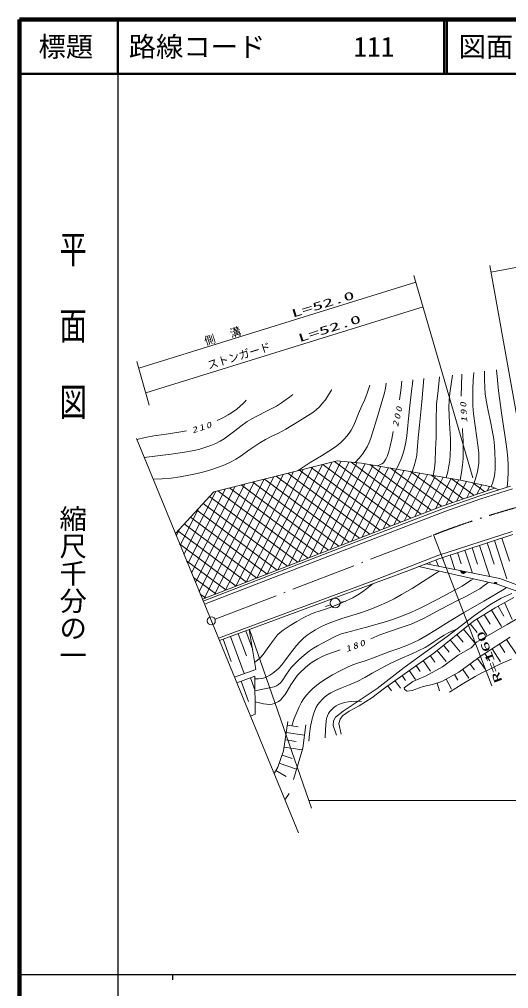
# Model space of a CAD drawing. Units: millimetres, scale not verified. Extents: x 63972 to 703972, y 2520 to 362520.
# Drawn here: x 63972 to 153498, y 184929 to 362520 of the extents above; entities that cross this region are included whole.
import ezdxf
from ezdxf.enums import TextEntityAlignment as Align

# ---------------------------------------------------------------- set-up
doc = ezdxf.new("R2010")
doc.units = ezdxf.units.MM
doc.header["$LTSCALE"] = 1000
doc.linetypes.add('DASHED_SPACED', pattern=[12, 6, -6])
doc.linetypes.add('LONG_DASHED_DOTTED', pattern=[15.25, 12, -1.5, 0.25, -1.5])
for name, color, linetype, lineweight in [('M-TTL', 2, 'Continuous', 140), ('M-TTL-BAND', 7, 'Continuous', 25), ('M-TTL-LINE', 7, 'Continuous', 50), ('S-BGD', 7, 'Continuous', 13), ('S-BGD-HTXT', 6, 'Continuous', 13), ('S-BMK', 2, 'LONG_DASHED_DOTTED', 13)]:
    doc.layers.add(name, color=color, linetype=linetype, lineweight=lineweight)
doc.layers.add('M-TTL-TXT', color=7, linetype='Continuous')
doc.styles.add('@ＭＳ ゴシック', font='')
doc.styles.add('ＭＳ ゴシック', font='')
doc.styles.get('@ＭＳ ゴシック').set_extended_font_data('@MS Gothic')
doc.styles.get('ＭＳ ゴシック').set_extended_font_data('MS Gothic')

# ---------------------------------------------------------------- blocks, each defined once
blk = doc.blocks.new('BUHIN122')
at = {"color": 7, "linetype": 'Continuous', "lineweight": 13}
blk.add_circle((0, 0), 896, dxfattribs=at)
blk = doc.blocks.new('BUHIN125')
at = {"color": 2, "linetype": 'Continuous', "lineweight": 13}
for radius in [746, 22.5]:
    blk.add_circle((0, 0), radius, dxfattribs=at)

msp = doc.modelspace()

# ---------------------------------------------------------------- linework, layer by layer
at = {"layer": 'M-TTL'}
for p, q in [((63972, 362520), (63972, 2520)), ((703972, 362520), (63972, 362520))]:
    msp.add_line(p, q, dxfattribs=at)
at = {"layer": 'M-TTL-BAND'}
for p, q in [((81972, 352520), (81972, 2520)), ((63972, 187520), (602972, 187520)), ((91972, 187520), (91972, 186520))]:
    msp.add_line(p, q, dxfattribs=at)
at = {"layer": 'M-TTL-LINE'}
for p, q in [((81972, 362520), (81972, 352520)), ((141722, 362520), (141722, 352520)), ((142222, 362520), (142222, 352520)), ((63972, 352520), (703972, 352520))]:
    msp.add_line(p, q, dxfattribs=at)
at = {"layer": 'S-BGD'}
for p, q in [((99573, 275952), (122142, 281640)), ((119432, 280957), (109338, 260912)), ((121209, 281405), (111268, 261664)), ((122845, 281575), (113197, 262416)), ((124327, 281438), (115127, 263168)), ((125809, 281301), (117056, 263919)), ((127264, 281111), (118986, 264671)), ((119517, 280979), (133716, 270411)), ((128691, 280866), (120915, 265423)), ((121655, 281518), (135594, 271143)), ((122142, 281640), (126567, 281231)), ((130119, 280620), (122845, 266175)), ((124666, 281407), (137473, 271875)), ((126567, 281231), (144711, 278108)), ((128124, 280963), (139352, 272607)), ((112327, 279166), (101621, 257905)), ((114104, 279614), (103550, 258657)), ((115880, 280062), (105480, 259408)), ((117656, 280510), (107409, 260160)), ((110965, 278823), (126202, 267483)), ((113103, 279362), (128080, 268215)), ((115241, 279901), (129959, 268947)), ((117379, 280440), (131837, 269679)), ((131546, 280374), (124774, 266927)), ((132973, 280129), (126703, 267678)), ((134400, 279883), (128633, 268430)), ((135827, 279637), (130562, 269182)), ((131847, 280322), (141230, 273339)), ((137254, 279392), (132492, 269934)), ((138681, 279146), (134421, 270686)), ((135570, 279681), (143211, 273995)), ((140109, 278900), (136351, 271438)), ((139294, 279041), (145179, 274660)), ((105222, 277375), (96174, 259408)), ((106998, 277823), (96871, 257711)), ((108775, 278271), (97762, 256401)), ((110551, 278719), (99691, 257153)), ((104551, 277206), (120566, 265287)), ((106689, 277745), (122444, 266019)), ((108827, 278284), (124323, 266751)), ((141536, 278655), (138280, 272189)), ((142963, 278409), (140210, 272941)), ((144390, 278163), (142102, 273620)), ((143017, 278400), (147147, 275326)), ((145792, 277868), (143971, 274252)), ((144711, 278108), (150585, 276807)), ((147188, 277559), (145840, 274884)), ((146932, 277616), (149115, 275991)), ((148583, 277250), (147710, 275516)), ((92509, 268335), (99573, 275952)), ((99893, 276032), (94085, 264498)), ((101669, 276480), (94781, 262801)), ((103446, 276928), (95478, 261104)), ((100275, 276128), (116809, 263823)), ((102413, 276667), (118687, 264555)), ((140963, 273235), (150996, 276627)), ((148210, 275222), (153828, 276999)), ((154196, 276486), (148400, 274653)), ((149978, 276941), (149579, 276148)), ((150585, 276807), (151691, 276323)), ((97619, 273845), (113051, 262359)), ((98788, 275105), (114930, 263091)), ((141603, 272907), (148210, 275222)), ((148400, 274653), (141809, 272344)), ((96791, 272952), (93388, 266194)), ((96450, 272585), (111173, 261627)), ((97457, 256283), (140963, 273235)), ((125596, 266764), (141603, 272907)), ((141809, 272344), (125812, 266204)), ((94112, 270064), (107416, 260163)), ((95281, 271324), (109294, 260895)), ((93398, 269294), (92691, 267891)), ((92943, 268804), (105537, 259431)), ((140551, 264270), (154133, 268713)), ((93300, 266408), (103659, 258699)), ((97612, 255907), (125596, 266764)), ((154298, 268136), (140753, 263705)), ((149558, 266585), (150834, 262682)), ((150912, 267028), (153200, 260033)), ((152267, 267471), (153647, 263251)), ((125812, 266204), (97840, 255352)), ((144139, 264813), (144811, 262761)), ((145494, 265256), (146865, 261065)), ((146849, 265699), (147822, 262721)), ((148203, 266142), (150079, 260408)), ((94559, 263341), (101780, 257967)), ((128375, 259553), (140551, 264270)), ((140753, 263705), (135227, 261564)), ((139038, 263012), (139130, 262785)), ((140182, 263474), (140641, 262337)), ((141430, 263926), (141799, 262801)), ((142785, 264370), (143651, 261722)), ((135227, 261564), (100572, 248696)), ((137049, 262264), (138467, 262781)), ((151404, 259066), (137049, 262264)), ((138467, 262781), (151913, 260057)), ((145643, 261263), (144712, 261452)), ((144724, 261386), (145606, 261207)), ((145557, 261153), (144751, 261317)), ((144783, 261246), (145496, 261102)), ((145424, 261053), (144831, 261173)), ((144934, 261088), (145299, 261014)), ((95819, 260273), (99901, 257235)), ((100379, 249158), (128375, 259553)), ((151303, 259217), (150948, 259296)), ((150984, 259320), (151279, 259254)), ((151228, 259297), (151047, 259338)), ((151913, 260057), (173356, 252060)), ((150872, 259216), (151336, 259113)), ((151331, 259146), (150891, 259244)), ((150916, 259271), (151318, 259181)), ((172997, 251306), (151404, 259066)), ((97078, 257206), (98023, 256503)), ((122647, 255719), (123634, 255879)), ((150079, 255274), (152111, 256457)), ((151014, 254699), (154465, 256597)), ((152111, 256457), (154082, 257336)), ((120913, 255266), (119974, 254923)), ((147046, 252284), (151014, 254699)), ((147258, 253272), (150079, 255274)), ((150353, 254297), (152197, 251268)), ((151589, 255016), (152612, 253157)), ((152740, 255648), (154134, 252556)), ((139799, 246417), (147046, 252284)), ((142241, 249420), (147258, 253272)), ((147707, 252686), (149533, 249687)), ((149030, 253491), (150131, 251683)), ((153233, 251655), (155844, 253147)), ((105403, 250476), (106684, 246998)), ((107256, 243430), (106014, 250717)), ((145234, 250817), (147247, 248331)), ((146442, 251795), (147735, 250197)), ((147609, 248393), (153233, 251655)), ((101246, 248944), (102746, 244873)), ((102632, 249455), (105134, 242661)), ((104018, 249965), (105520, 245885)), ((138602, 246812), (142241, 249420)), ((142819, 248862), (144637, 246615)), ((144026, 249839), (145171, 248426)), ((148501, 245900), (153792, 249350)), ((153130, 248919), (154874, 246246)), ((140403, 246906), (142044, 244879)), ((141611, 247884), (142649, 246602)), ((144253, 246000), (146646, 247398)), ((146646, 247398), (147609, 248393)), ((150485, 247194), (152048, 244796)), ((151808, 248056), (152800, 246534)), ((130770, 239976), (139799, 246417)), ((134416, 243748), (138602, 246812)), ((139154, 245957), (140027, 244733)), ((141394, 243918), (144253, 246000)), ((144417, 242909), (148501, 245900)), ((147820, 245401), (149285, 243401)), ((149162, 246331), (150043, 244980)), ((129443, 239897), (134416, 243748)), ((136574, 244117), (137335, 243051)), ((137864, 245037), (139231, 243121)), ((138287, 242209), (141394, 243918)), ((145098, 243407), (146249, 241835)), ((146459, 244404), (147239, 243340)), ((103749, 240958), (107056, 242155)), ((106240, 241859), (107096, 239495)), ((107056, 242155), (107147, 235209)), ((133994, 242276), (134635, 241378)), ((135284, 243197), (136452, 241560)), ((135988, 241184), (138287, 242209)), ((141254, 241184), (144417, 242909)), ((142045, 241615), (143047, 239777)), ((143626, 242478), (144191, 241443)), ((104572, 241255), (105917, 237540)), ((123225, 235742), (129443, 239897)), ((130770, 239976), (128442, 238229)), ((131415, 240436), (132092, 239486)), ((132705, 241356), (133700, 239961)), ((134403, 240034), (135988, 241184)), ((134465, 239754), (134403, 240034)), ((134962, 239444), (134465, 239754)), ((137883, 240314), (135863, 239537)), ((139586, 240666), (137883, 240314)), ((139586, 240666), (141254, 241184)), ((140420, 240925), (140860, 239506)), ((128442, 238229), (126137, 236743)), ((135863, 239537), (134962, 239444)), ((126137, 236743), (124317, 235772)), ((121436, 233983), (121800, 234650)), ((121800, 234650), (123225, 235742)), ((123074, 234893), (122649, 234316)), ((124317, 235772), (123074, 234893)), ((112308, 228473), (113113, 233879)), ((113012, 233204), (114996, 232908)), ((121375, 233164), (121436, 233983)), ((122023, 231366), (121375, 233164)), ((122649, 234316), (122407, 233498)), ((122407, 233498), (122874, 231550)), ((112811, 231852), (116136, 231357)), ((112408, 229149), (115717, 228656)), ((112610, 230500), (114616, 230202)), ((111273, 225482), (112308, 228473)), ((112049, 227725), (113895, 227087)), ((111531, 226230), (114675, 225142)), ((110582, 224332), (111273, 225482)), ((110928, 224907), (112801, 223783))]:
    msp.add_line(p, q, dxfattribs=at)
at = {"layer": 'S-BGD', "linetype": 'DASHED_SPACED'}
for p, q in [((162573, 262806), (152673, 259877)), ((107256, 243430), (103320, 242004)), ((107147, 235209), (106268, 234824)), ((116391, 233247), (115816, 228991)), ((115816, 228991), (113343, 220651)), ((113343, 220651), (112538, 219501))]:
    msp.add_line(p, q, dxfattribs=at)
at = {"layer": 'S-BGD'}
for points in [[(135827, 279637), (136200, 280706), (136518, 281796), (136686, 282644), (136797, 283514), (136978, 285841), (137220, 288164), (137626, 292424), (137995, 296696)], [(139721, 278967), (139923, 280232), (140065, 281501), (140123, 283693), (140241, 285886), (140258, 288954), (140334, 292028), (140592, 294534), (140867, 297045)], [(142048, 278566), (142349, 279626), (142591, 280697), (142734, 281673), (142819, 282669), (142872, 284139), (142865, 285616), (142691, 288519), (142577, 291422), (142638, 292739), (142760, 294054), (142972, 295698), (143225, 297333)], [(144826, 293505), (144852, 295512), (144928, 297540)], [(147188, 277559), (147527, 278584), (147811, 279630), (147949, 280404), (148029, 281198), (148057, 282150), (148024, 283107), (147899, 284475), (147715, 285838), (147369, 288046), (147083, 290258), (146975, 291702), (146926, 293150), (146939, 294778), (147013, 296412), (147057, 297109), (147107, 297806)], [(150337, 276862), (150627, 277725), (150861, 278609), (150982, 279355), (151043, 280111), (151050, 281609), (150996, 283116), (150917, 284372), (150779, 285620), (150502, 287243), (150163, 288867), (149740, 290793), (149376, 292727), (149227, 293893), (149137, 295066), (149091, 296554), (149095, 298048)], [(153257, 276818), (153374, 278165), (153432, 279531), (153418, 280821), (153343, 282120), (153164, 283830), (152924, 285542), (152267, 290001), (151669, 294474), (151457, 296392), (151268, 298313)], [(114975, 279834), (116059, 280615), (117185, 281351), (119246, 282555), (121288, 283817), (122057, 284376), (122800, 284992), (123368, 285535), (123897, 286125), (124314, 286673), (124679, 287253), (125090, 288059), (125454, 288905), (126026, 290332), (126650, 291729), (127171, 292872), (127639, 294045), (127886, 294760), (128118, 295492)], [(125426, 281337), (126124, 282092), (126774, 282884), (127208, 283520), (127592, 284189), (127964, 284968), (128284, 285776), (129561, 289926), (130779, 294090), (130956, 294970), (131110, 295857)], [(132973, 280129), (133467, 281121), (133909, 282146), (134208, 283025), (134449, 283923), (134680, 285050), (134854, 286196), (135298, 290589), (135802, 294977), (135899, 295710), (136000, 296452)], [(133552, 292811), (133785, 294505), (133965, 296205)], [(86792, 282260), (89275, 282521), (91761, 282844), (93846, 283162), (95931, 283540), (97021, 283796), (98095, 284110), (99010, 284437), (99902, 284821), (100686, 285220), (101448, 285677), (102446, 286375), (103410, 287123), (104519, 287998), (105667, 288827), (106512, 289352), (107396, 289830), (109218, 290723), (111012, 291669), (111929, 292231), (112822, 292848), (113429, 293302), (114036, 293777)], [(88433, 278262), (90090, 278344), (91742, 278487), (93366, 278708), (94991, 278990), (96498, 279299), (97992, 279665), (99198, 280027), (100386, 280446), (101553, 280921), (102705, 281456), (103559, 281912), (104382, 282419), (106160, 283707), (107984, 284954), (108987, 285536), (110027, 286069), (111408, 286727), (112758, 287438), (115226, 288938), (117673, 290496), (118285, 290992), (118867, 291541), (119442, 292170), (119970, 292838), (120556, 293697), (121096, 294596), (121106, 294614), (121121, 294640)], [(100150, 289024), (101179, 289516), (102191, 290067), (102992, 290564), (103758, 291109), (104380, 291624), (104961, 292183), (105215, 292451), (105469, 292733)], [(85435, 285565), (87012, 285929), (88601, 286233), (91234, 286592), (93852, 287010), (94182, 287081), (94522, 287158)], [(129516, 280724), (129933, 280876), (130318, 281082), (130577, 281293), (130804, 281556), (131050, 281955), (131249, 282398), (131568, 283354), (131825, 284312), (132118, 285656), (132376, 286999)], [(144665, 278116), (144907, 279472), (145092, 280845), (145182, 282078), (145213, 283316), (145173, 285270), (145073, 287235), (145063, 287406), (145053, 287580)], [(107062, 241715), (107701, 241717), (108331, 241780), (108811, 241899), (109277, 242078), (109832, 242364), (110366, 242707), (110920, 243139), (111435, 243616), (112026, 244269), (112576, 244966), (113613, 246399), (114705, 247806), (115315, 248477), (115975, 249113), (116644, 249669), (117353, 250180), (118172, 250693), (119032, 251159), (120078, 251649), (121145, 252082), (122967, 252715), (124810, 253292), (126557, 253847), (128291, 254460), (129736, 255036), (131167, 255673), (132554, 256363), (133923, 257112), (135850, 258253), (137751, 259449), (139276, 260436), (140797, 261429)], [(107096, 239495), (108849, 239840), (110605, 240247), (111003, 240427), (111381, 240666), (111740, 240968), (112055, 241312), (112869, 242543), (113736, 243744), (114415, 244491), (115136, 245195), (116087, 246021), (117074, 246798), (117789, 247287), (118544, 247730), (120244, 248681), (121977, 249580), (122885, 249916), (123825, 250200), (127486, 251162), (131135, 252183), (132621, 252683), (134085, 253239), (135702, 253925), (137294, 254666), (140524, 256295), (143733, 257982), (144977, 258696), (146190, 259462), (146623, 259747), (147054, 260035)], [(128261, 249044), (129964, 249740), (131688, 250380), (133670, 251011), (135640, 251702), (136860, 252226), (138057, 252806), (141102, 254459), (144173, 256057), (145776, 256839), (147348, 257672), (148210, 258211), (149049, 258806), (149447, 259107), (149843, 259414)], [(107034, 244732), (107571, 245135), (108065, 245581), (108571, 246157), (109034, 246775), (110090, 248291), (111195, 249770), (111712, 250206), (112271, 250598), (113504, 251434), (114773, 252222), (116012, 252907), (117282, 253539), (118057, 253855), (118855, 254115), (120006, 254455), (121135, 254852), (123090, 255665), (125016, 256533), (125910, 257055), (126782, 257634), (127585, 258223), (128351, 258859), (128492, 258985), (128640, 259118)], [(113838, 233081), (114283, 234403), (114789, 235718), (115181, 236576), (115626, 237406), (116048, 238074), (116524, 238714), (117059, 239322), (117645, 239898), (118379, 240524), (119151, 241103), (120177, 241780), (121242, 242408), (122674, 243183), (124134, 243904), (124980, 244254), (125859, 244551), (127242, 244978), (128615, 245465), (130166, 246108), (131747, 246700), (133388, 247250), (135008, 247856), (136088, 248327), (137142, 248852), (138594, 249672), (140025, 250550), (142630, 252186), (145266, 253770), (148991, 255925), (152682, 258130), (152904, 258284), (153133, 258445)], [(116911, 230260), (117060, 231607), (117270, 232956), (117512, 234098), (117816, 235245), (118034, 235881), (118307, 236491), (118595, 236980), (118934, 237438), (119355, 237900), (119828, 238329), (120379, 238744), (120970, 239113), (121799, 239537), (122651, 239904), (124227, 240539), (125781, 241230), (127177, 241936), (128557, 242700), (130112, 243605), (131693, 244456), (133647, 245369), (135639, 246233), (136940, 246806), (138211, 247432), (139025, 247913), (139818, 248452), (140753, 249105), (141729, 249713), (142566, 250162), (143428, 250556), (143733, 250681), (144040, 250801)], [(107117, 237495), (107885, 237262), (108664, 237088), (109220, 237022), (109785, 237017), (110237, 237067), (110674, 237177), (111048, 237336), (111397, 237549), (111787, 237868), (112147, 238240), (112589, 238807), (112978, 239404), (113670, 240605), (114416, 241779), (114885, 242364), (115400, 242910), (116275, 243711), (117195, 244471), (117862, 244947), (118568, 245377), (119380, 245783), (120228, 246138), (121454, 246582), (122696, 246998)], [(142681, 239229), (144998, 240693), (147356, 242110), (148576, 242766), (149821, 243367), (151916, 244367), (154029, 245307)], [(119912, 230909), (119975, 232404), (120098, 233912), (120196, 234413), (120354, 234905), (120556, 235318), (120811, 235705), (121135, 236083), (121502, 236420), (121921, 236721), (122379, 236975), (122910, 237196), (123471, 237363), (124114, 237487), (124773, 237552), (125663, 237568), (126553, 237541)]]:
    msp.add_lwpolyline(points, dxfattribs=at)
for points in [[(145680, 261320), (145618, 261215), (145542, 261131), (145425, 261042), (145305, 261005), (145183, 260992), (145031, 261023), (144923, 261083), (144827, 261163), (144753, 261291), (144714, 261398), (144700, 261518)], [(150853, 259189), (150885, 259240), (150924, 259282), (150984, 259325), (151044, 259342), (151105, 259348), (151181, 259331), (151234, 259300), (151281, 259258), (151317, 259194), (151336, 259140), (151341, 259080)]]:
    msp.add_lwpolyline(points, close=True, dxfattribs=at)
at = {"layer": 'S-BGD-HTXT'}
for p, q in [((150255, 316228), (173910, 320588)), ((150042, 317407), (157224, 277554)), ((85827, 298636), (136523, 314397)), ((136173, 315599), (146974, 278518)), ((87118, 294063), (137852, 309837)), ((85487, 299840), (87747, 291835)), ((85375, 285711), (115041, 213455)), ((139755, 268045), (150424, 240433)), ((106075, 250721), (117402, 218014)), ((116914, 219423), (274923, 219423))]:
    msp.add_line(p, q, dxfattribs=at)
at = {"layer": 'S-BMK'}
msp.add_line((99782, 252595), (139755, 268045), dxfattribs=at)
msp.add_arc((197606, 119186), 159706, 81.17116, 111.2377, dxfattribs=at)

# ---------------------------------------------------------------- block references
at = {"layer": 'S-BGD'}
msp.add_blockref('BUHIN122', (121758, 255575), dxfattribs=at)
at = {"layer": 'S-BMK'}
msp.add_blockref('BUHIN125', (99082, 252325), dxfattribs=at)

# ---------------------------------------------------------------- texts
at = {"layer": 'M-TTL-BAND', "style": '@ＭＳ ゴシック', "width": 1.4}
msp.add_text('平  面  図', height=3666, rotation=270, dxfattribs=at).set_placement((73749, 288995), align=Align.MIDDLE_RIGHT)
at = {"layer": 'M-TTL-BAND', "style": '@ＭＳ ゴシック'}
msp.add_text('縮尺千分の一', height=3666, rotation=270, dxfattribs=at).set_placement((73749, 243550), align=Align.MIDDLE_RIGHT)
at = {"layer": 'M-TTL-TXT', "style": 'ＭＳ ゴシック'}
msp.add_text('標題', height=3666, dxfattribs=at).set_placement((72472, 357520), align=Align.MIDDLE_CENTER)
for s, p in [('路線コード', (83972, 357520)), ('111', (125114, 357520)), ('図面コード', (144352, 357520))]:
    msp.add_text(s, height=3666, dxfattribs=at).set_placement(p, align=Align.MIDDLE_LEFT)
at = {"layer": 'S-BGD', "char_height": 1100, "attachment_point": 7, "style": 'ＭＳ ゴシック'}
for s, insert, rotation in [('\\T1.33;\\W1.35;\\Q15;200', (133295, 287790), 77.7), ('\\T1.33;\\W1.35;\\Q15;190', (145965, 288703), 93.4), ('\\T1.33;\\W1.35;\\Q15;210', (95714, 286630), 18.1), ('\\T1.33;\\W1.35;\\Q15;180', (123881, 246580), 20.1)]:
    msp.add_mtext(s, dxfattribs=dict(at, insert=insert, rotation=rotation))
at = {"layer": 'S-BGD-HTXT', "style": 'ＭＳ ゴシック', "width": 2}
for s, rotation, p in [('L=52.0', 17.1, (114131, 307445)), ('L=52.0', 17.9, (115379, 302942)), ('R=160', 110.4, (152798, 241417))]:
    msp.add_text(s, height=1466, rotation=rotation, dxfattribs=at).set_placement(p, align=Align.BOTTOM_LEFT)
at = {"layer": 'S-BGD-HTXT', "style": 'ＭＳ ゴシック'}
msp.add_text('ストンガード', height=1466, rotation=17.2, dxfattribs=at).set_placement((98766, 297974), align=Align.BOTTOM_LEFT)
at = {"layer": 'S-BGD-HTXT', "insert": (98125, 302621), "char_height": 1466, "attachment_point": 7, "rotation": 16.8, "style": 'ＭＳ ゴシック'}
msp.add_mtext('\\T2.45;側溝', dxfattribs=at)

doc.saveas('drawing.dxf')
